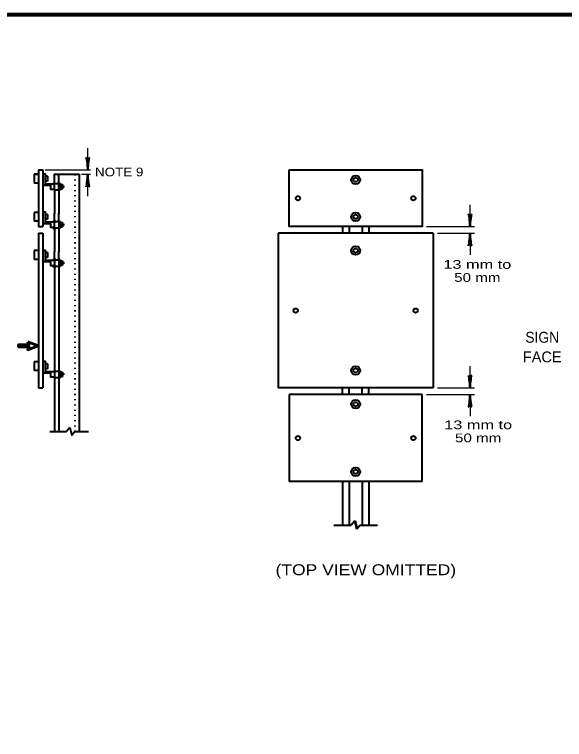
# Model space of a CAD drawing. Extents: x 826 to 1681, y -33 to 511.
# Drawn here: x 1118 to 1269.5, y 305.3 to 504.9 of the extents above; entities that cross this region are included whole.
import ezdxf
from ezdxf.enums import TextEntityAlignment as Align

# ---------------------------------------------------------------- set-up
doc = ezdxf.new("R2010")
doc.units = 0
doc.header["$LTSCALE"] = 0.96
doc.header["$PDMODE"] = 32
doc.header["$PDSIZE"] = 0.48
doc.linetypes.add('DOTTED', pattern=[1.5, 0.3, -1.2])
doc.layers.add('1', color=7, linetype='Continuous', lineweight=40)

msp = doc.modelspace()

# ---------------------------------------------------------------- linework, layer by layer
at = {"layer": '1', "lineweight": 25}
for p, q in [((1138.1808, 462.0629), (1138.1808, 468.0629)), ((1126.4367, 462.0629), (1138.91, 462.0629)), ((1136.4385, 460.8629), (1138.91, 460.8629)), ((1138.1808, 454.8629), (1138.1808, 460.8629)), ((1243.4764, 446.4629), (1243.4764, 452.4629)), ((1231.4764, 446.4629), (1244.6764, 446.4629)), ((1234.4764, 444.6629), (1244.6764, 444.6629)), ((1243.4764, 444.6629), (1243.4764, 438.6629)), ((1243.4764, 402.0629), (1243.4764, 408.0629)), ((1234.4764, 402.0629), (1244.6764, 402.0629)), ((1231.4764, 400.2629), (1244.6764, 400.2629)), ((1243.4764, 400.2629), (1243.4764, 394.2629))]:
    msp.add_line(p, q, dxfattribs=at)
at = {"layer": '1'}
for p, q in [((1124.6205, 462.0629), (1124.6205, 446.4629)), ((1124.6205, 462.0629), (1125.8205, 462.0629)), ((1125.066, 462.0629), (1125.8205, 462.0629)), ((1125.8205, 462.0629), (1125.8205, 446.4629)), ((1123.4081, 460.8629), (1123.4081, 458.4629)), ((1123.4081, 460.8629), (1124.6081, 460.8629)), ((1123.4081, 460.8629), (1123.4081, 458.4629)), ((1124.6205, 460.8629), (1123.4081, 460.8629)), ((1127.1065, 460.3256), (1126.4419, 460.3256)), ((1127.1065, 460.3256), (1127.1065, 458.9772)), ((1130.2125, 456.8069), (1130.2125, 460.8629)), ((1135.8649, 460.8629), (1135.8649, 390.0629)), ((1124.6205, 458.4629), (1123.4081, 458.4629)), ((1127.1065, 458.9772), (1126.4419, 458.9772)), ((1129.0125, 458.3333), (1130.6925, 458.3333)), ((1130.6925, 458.3333), (1130.6925, 456.6053)), ((1130.6925, 458.0658), (1131.2445, 458.0658)), ((1131.2445, 458.0658), (1131.2445, 456.8666)), ((1131.2445, 457.6853), (1131.5085, 457.6853)), ((1131.2445, 457.2533), (1131.5085, 457.2533)), ((1131.5085, 457.6853), (1131.5085, 457.2533)), ((1129.0125, 456.8069), (1129.0125, 449.9909)), ((1129.0125, 456.6053), (1130.6925, 456.6053)), ((1130.2125, 456.8069), (1130.2125, 449.9909)), ((1130.6925, 456.8666), (1131.2445, 456.8666)), ((1124.6205, 450.3629), (1123.4081, 450.3629)), ((1124.6205, 450.3629), (1123.4081, 450.3629)), ((1123.4081, 450.3629), (1123.4081, 447.9629)), ((1127.1065, 449.8256), (1126.4419, 449.8256)), ((1127.1065, 449.8256), (1127.1065, 448.4772)), ((1129.0125, 447.8333), (1129.0125, 450.1613)), ((1130.2125, 447.8333), (1130.2125, 450.1613)), ((1124.6205, 447.9629), (1123.4081, 447.9629)), ((1127.1065, 448.4772), (1126.4419, 448.4772)), ((1129.0125, 446.3429), (1129.0125, 447.8333)), ((1129.0125, 447.8333), (1130.6925, 447.8333)), ((1130.2125, 447.8333), (1130.2125, 446.1053)), ((1130.6925, 447.8333), (1130.6925, 446.1053)), ((1130.6925, 447.5658), (1131.2445, 447.5658)), ((1131.2445, 447.5658), (1131.2445, 446.3666)), ((1131.2445, 447.1853), (1131.5085, 447.1853)), ((1131.5085, 447.1853), (1131.5085, 446.7533)), ((1124.6205, 446.4629), (1125.8205, 446.4629)), ((1129.0125, 446.3429), (1129.0125, 439.5509)), ((1129.0125, 446.3213), (1129.0125, 446.1053)), ((1129.0125, 446.1053), (1130.6925, 446.1053)), ((1130.2125, 446.3429), (1130.2125, 439.5509)), ((1130.6925, 446.3666), (1131.2445, 446.3666)), ((1131.2445, 446.7533), (1131.5085, 446.7533)), ((1208.3764, 446.4629), (1208.3764, 444.6629)), ((1210.1764, 446.4629), (1210.1764, 444.6629)), ((1213.7764, 446.4629), (1213.7764, 444.6629)), ((1215.5764, 446.4629), (1215.5764, 444.6629)), ((1124.6205, 444.6629), (1124.6205, 402.0629)), ((1124.6205, 444.6629), (1125.8205, 444.6629)), ((1125.8205, 444.6629), (1125.8205, 402.0629)), ((1233.2764, 444.6629), (1190.6764, 444.6629)), ((1190.6764, 444.6629), (1190.6764, 402.0629)), ((1233.2764, 444.6629), (1233.2764, 402.0629)), ((1124.6205, 439.8451), (1123.4081, 439.8451)), ((1123.4081, 439.8451), (1123.4081, 437.4451)), ((1127.1065, 439.3078), (1126.4419, 439.3078)), ((1127.1065, 439.3078), (1127.1065, 437.9594)), ((1129.0125, 437.3155), (1129.0125, 439.6435)), ((1130.2125, 437.3155), (1130.2125, 439.6435)), ((1124.6205, 437.4451), (1123.4081, 437.4451)), ((1127.1065, 437.9594), (1126.4419, 437.9594)), ((1129.0125, 437.8229), (1129.0125, 406.1909)), ((1129.0125, 437.3155), (1130.6925, 437.3155)), ((1129.0125, 436.7155), (1129.0125, 437.3155)), ((1130.2125, 437.8229), (1130.2125, 406.1909)), ((1130.2125, 437.3155), (1130.2125, 435.5875)), ((1130.6925, 437.3155), (1130.6925, 435.5875)), ((1129.0125, 435.8035), (1129.0125, 436.1875)), ((1129.0125, 435.8035), (1129.0125, 435.5875)), ((1129.0125, 435.5875), (1130.6925, 435.5875)), ((1130.6925, 437.048), (1131.2445, 437.048)), ((1130.6925, 435.8488), (1131.2445, 435.8488)), ((1131.2445, 437.048), (1131.2445, 435.8488)), ((1131.2445, 436.6675), (1131.5085, 436.6675)), ((1131.2445, 436.2355), (1131.5085, 436.2355)), ((1131.5085, 436.6675), (1131.5085, 436.2355)), ((1124.6205, 409.2235), (1123.4081, 409.2235)), ((1123.4081, 409.2235), (1123.4081, 406.8235)), ((1124.6205, 409.2235), (1123.4081, 409.2235)), ((1123.4081, 409.2235), (1123.4081, 406.8235)), ((1127.1065, 408.6862), (1126.4419, 408.6862)), ((1127.1065, 407.3378), (1126.4419, 407.3378)), ((1127.1065, 408.6862), (1127.1065, 407.3378)), ((1124.6205, 406.8235), (1123.4081, 406.8235)), ((1124.6205, 406.8235), (1123.4081, 406.8235)), ((1129.0125, 406.6939), (1130.6925, 406.6939)), ((1129.0125, 406.1909), (1129.0125, 390.0629)), ((1130.2125, 406.1909), (1130.2125, 390.0629)), ((1130.6925, 406.6939), (1130.6925, 404.9659)), ((1130.6925, 406.4264), (1131.2445, 406.4264)), ((1130.6925, 405.2272), (1131.2445, 405.2272)), ((1131.2445, 406.4264), (1131.2445, 405.2272)), ((1131.2445, 406.0459), (1131.5085, 406.0459)), ((1131.2445, 405.6139), (1131.5085, 405.6139)), ((1131.5085, 406.0459), (1131.5085, 405.6139)), ((1129.0125, 404.9659), (1130.6925, 404.9659)), ((1124.6205, 402.0629), (1125.8205, 402.0629)), ((1233.2764, 402.0629), (1190.6764, 402.0629)), ((1208.3764, 400.2629), (1208.3764, 402.0629)), ((1210.1764, 400.2629), (1210.1764, 402.0629)), ((1213.7764, 400.2629), (1213.7764, 402.0629)), ((1215.5764, 400.2629), (1215.5764, 402.0629)), ((1230.2764, 400.2629), (1193.6764, 400.2629)), ((1193.6764, 400.2629), (1193.6764, 376.2629)), ((1230.2764, 376.2629), (1230.2764, 400.2629)), ((1127.7165, 390.0629), (1132.3245, 390.0629)), ((1133.2125, 391.1909), (1132.3245, 390.0629)), ((1133.2125, 391.1909), (1133.7645, 388.9829)), ((1134.6285, 390.0629), (1133.7645, 388.9829)), ((1134.6285, 390.0629), (1138.3725, 390.0629)), ((1230.2764, 376.2629), (1193.6764, 376.2629)), ((1208.3764, 376.2629), (1208.3764, 364.2629)), ((1210.1764, 376.2629), (1210.1764, 364.2629)), ((1213.7764, 376.2629), (1213.7764, 364.2629)), ((1215.5764, 376.2629), (1215.5764, 364.2629)), ((1211.7109, 365.431), (1210.7764, 364.2629)), ((1205.9764, 364.2629), (1210.7764, 364.2629)), ((1213.1764, 364.2629), (1212.2812, 363.1439)), ((1213.1764, 364.2629), (1217.9764, 364.2629))]:
    msp.add_line(p, q, dxfattribs=at)
at = {"layer": '1', "linetype": 'DOTTED'}
msp.add_line((1134.6649, 460.8629), (1134.6649, 390.0629), dxfattribs=at)
at = {"layer": '1', "lineweight": 53}
msp.add_line((1211.7109, 365.431), (1212.2812, 363.1439), dxfattribs=at)
at = {"layer": '1', "lineweight": 158}
msp.add_lwpolyline([(1674.589, 504.8639), (882.889, 504.7639), (882.989, -21.2361)], dxfattribs=at)
at = {"layer": '1'}
msp.add_lwpolyline([(1193.6764, 462.0629), (1230.2764, 462.0629), (1230.2764, 446.4629), (1193.6764, 446.4629)], close=True, dxfattribs=at)
for points in [[(1125.8205, 461.0368), (1126.4184, 461.0368), (1126.4184, 458.2409), (1129.0125, 458.2409)], [(1129.0125, 456.8069), (1129.0125, 460.8629), (1135.8649, 460.8629)], [(1129.0125, 456.6867), (1127.9871, 456.6867), (1127.9871, 457.759), (1125.8205, 457.759)], [(1125.8205, 450.5368), (1126.4184, 450.5368), (1126.4184, 447.7409), (1129.0125, 447.7409)], [(1129.0125, 446.1867), (1127.9871, 446.1867), (1127.9871, 447.259), (1125.8205, 447.259)], [(1125.8205, 440.019), (1126.4184, 440.019), (1126.4184, 437.2231), (1129.0125, 437.2231)], [(1129.0125, 435.6689), (1127.9871, 435.6689), (1127.9871, 436.7412), (1125.8205, 436.7412)], [(1125.8205, 409.3974), (1126.4184, 409.3974), (1126.4184, 406.6015), (1129.0125, 406.6015)], [(1129.0125, 405.0473), (1127.9871, 405.0473), (1127.9871, 406.1196), (1125.8205, 406.1196)]]:
    msp.add_lwpolyline(points, dxfattribs=at)
at = {"layer": '1', "lineweight": 60}
msp.add_lwpolyline([(1121.6564, 414.7281), (1124.5184, 413.6481), (1121.6564, 412.5681), (1121.9804, 413.3781), (1119.1184, 413.3781), (1119.1184, 413.9181), (1121.9804, 413.9181)], close=True, dxfattribs=at)
at = {"layer": '1'}
for centre, radius in [((1211.9764, 459.3629), 1.2), ((1211.9764, 459.3629), 0.6), ((1196.0764, 454.2629), 0.6), ((1227.8764, 454.2629), 0.6), ((1211.9764, 449.1629), 1.2), ((1211.9764, 449.1629), 0.6), ((1211.9764, 439.8629), 1.2), ((1211.9764, 439.8629), 0.6), ((1195.4764, 423.3629), 0.6), ((1228.4764, 423.3629), 0.6), ((1211.9764, 406.8629), 1.2), ((1211.9764, 406.8629), 0.6), ((1211.9764, 397.5629), 1.2), ((1211.9764, 397.5629), 0.6), ((1196.0764, 388.2629), 0.6), ((1227.8764, 388.2629), 0.6), ((1211.9764, 378.9629), 1.2), ((1211.9764, 378.9629), 0.6)]:
    msp.add_circle(centre, radius, dxfattribs=at)
for centre, major_axis, ratio, start_param, end_param in [((1137.8589, 463.3831), (0.1874, -2.1428), 0.122415, 0.89635335, 3.14159265), ((1138.4444, 463.4183), (-0.2108, -2.1077), 0.07063, 3.14071475, 5.41810995), ((1137.9308, 459.5072), (0.2108, 2.1077), 0.07063, 3.14071475, 5.41810995), ((1138.5163, 459.5424), (-0.1874, 2.1428), 0.122415, 0.89635335, 3.14159265), ((1243.1448, 447.7723), (0.1874, -2.1428), 0.122415, 0.89635335, 3.14159265), ((1243.1448, 447.7723), (0.1874, -2.1428), 0.122415, 0.89635335, 3.14159265), ((1243.7303, 447.8075), (-0.2108, -2.1077), 0.07063, 3.14071475, 5.41810995), ((1243.7303, 447.8075), (-0.2108, -2.1077), 0.07063, 3.14071475, 5.41810995), ((1243.2225, 443.3183), (0.2108, 2.1077), 0.07063, 3.14071475, 5.41810995), ((1243.2225, 443.3183), (0.2108, 2.1077), 0.07063, 3.14071475, 5.41810995), ((1243.808, 443.3535), (-0.1874, 2.1428), 0.122415, 0.89635335, 3.14159265), ((1243.808, 443.3535), (-0.1874, 2.1428), 0.122415, 0.89635335, 3.14159265), ((1243.2225, 403.4075), (0.2108, -2.1077), 0.07063, 0.86507535, 3.14247055), ((1243.2225, 403.4075), (0.2108, -2.1077), 0.07063, 0.86507535, 3.14247055), ((1243.808, 403.3723), (-0.1874, -2.1428), 0.122415, 3.14159265, 5.38683196), ((1243.808, 403.3723), (-0.1874, -2.1428), 0.122415, 3.14159265, 5.38683196), ((1243.1448, 398.9535), (0.1874, 2.1428), 0.122415, 3.14159265, 5.38683196), ((1243.1448, 398.9535), (0.1874, 2.1428), 0.122415, 3.14159265, 5.38683196), ((1243.7303, 398.9183), (-0.2108, 2.1077), 0.07063, 0.86507535, 3.14247055), ((1243.7303, 398.9183), (-0.2108, 2.1077), 0.07063, 0.86507535, 3.14247055)]:
    msp.add_ellipse(centre, major_axis=major_axis, ratio=ratio, start_param=start_param, end_param=end_param, dxfattribs=at)
for p in [(1129.0125, 447.8573), (1129.0125, 446.0333), (1129.0125, 437.3395), (1129.0125, 435.5155)]:
    msp.add_point(p, dxfattribs=at)

# ---------------------------------------------------------------- texts
for s, height, width, p in [('NOTE 9', 2.4, 1.15, (1146.8391, 460.3065)), ('13 mm to', 2.4, 1.4, (1245.4878, 434.8568)), ('50 mm', 2.4, 1.3, (1245.4879, 431.2568)), ('SIGN', 3, 0.95, (1263.3593, 414.4993)), ('13 mm to', 2.4, 1.4, (1245.7156, 390.6963)), ('50 mm', 2.4, 1.3, (1245.7157, 387.0963))]:
    msp.add_text(s, height=height, dxfattribs=dict(at, width=width)).set_placement(p, align=Align.CENTER)
msp.add_text('FACE', height=3, dxfattribs=at).set_placement((1263.3592, 409.0993), align=Align.CENTER)
at = {"layer": '1', "width": 1.2}
msp.add_text('(TOP VIEW OMITTED)', height=3, dxfattribs=at).set_placement((1189.9068, 350.4957))

doc.saveas('drawing.dxf')
